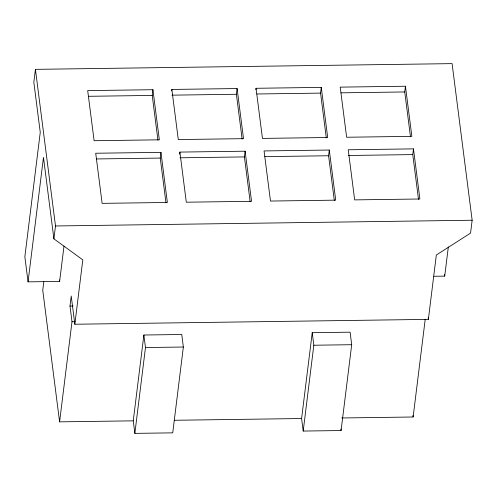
<?xml version="1.0" encoding="UTF-8"?>
<svg xmlns="http://www.w3.org/2000/svg" width="497" height="497" viewBox="0 0 497 497"><rect width="100%" height="100%" fill="white"/><g stroke="black" fill="none" stroke-linecap="round" stroke-linejoin="round"><path stroke-width="0.75" d="M133.252 420.841L134.855 433.372L172.732 432.85L183.356 347.024L181.753 334.493L143.875 335.015L133.252 420.841L59.597 421.854L71.997 321.721L69.99 306.059L71.226 296.044L74.836 324.237L428.364 319.378L436.335 255.004L470.553 233.112L472.15 220.239L452.09 63.628L35.43 69.356L33.833 82.229L40.257 132.345L24.85 256.8L28.062 281.855L59.628 281.42L64.001 246.065M28.062 281.855L43.469 157.4L53.9 238.84L82.806 259.863L74.836 324.237M43.792 281.83L42.748 290.304L59.597 421.854M53.9 238.84L55.49 225.967L35.43 69.356M157.953 140.229L152.219 95.424L152.927 89.702L87.689 90.603L94.113 140.719L159.344 139.819L152.927 89.702M165.979 202.869L160.239 158.071L160.947 152.349L95.716 153.244L102.133 203.36L167.371 202.465L160.947 152.349M171.689 90.876L171.863 89.441L237.1 88.547L243.518 138.663L178.286 139.558L171.863 89.441M134.855 433.372L145.478 347.54L143.875 335.015M179.622 154.232L179.889 152.088L245.12 151.194L251.544 201.304L186.307 202.204L179.889 152.088M242.126 139.067L236.392 94.268L237.1 88.547M250.153 201.714L244.412 156.915L245.12 151.194M255.862 89.715L256.036 88.286L321.273 87.391L327.691 137.507L262.459 138.402L256.036 88.286M326.299 137.911L320.565 93.113L321.273 87.391M334.326 200.558L328.585 155.754L329.294 150.032L264.062 150.933L270.48 201.049L335.717 200.148L329.294 150.032M301.598 418.53L312.222 332.698L350.099 332.176L351.702 344.707L341.079 430.539L303.201 431.061L301.598 418.53L174.217 420.282M303.201 431.061L313.824 345.229L312.222 332.698M410.479 136.756L404.738 91.957L405.446 86.236L340.209 87.13L346.633 137.247L411.864 136.346L405.446 86.236M418.499 199.396L412.758 154.598L413.467 148.876L348.235 149.771L354.653 199.887L419.89 198.993L413.467 148.876M341.799 417.977L413.125 416.995L425.233 319.173M433.937 276.276L444.716 276.127L448.331 246.934M88.516 96.3L152.219 95.424M171.925 95.157L236.392 94.268M256.862 93.989L320.565 93.113M341.035 92.833L404.738 91.957M96.542 158.947L160.239 158.071M179.945 157.797L244.412 156.915M264.889 156.63L328.585 155.754M348.291 155.486L412.758 154.598M55.49 225.967L472.15 220.239M69.99 306.059L73.09 306.015M71.997 321.721L75.097 321.677M145.478 347.54L183.356 347.024M313.824 345.229L351.702 344.707M444.523 274.611L444.716 276.127M428.172 317.85L428.364 319.378M412.926 415.455L413.125 416.995M340.892 429.06L341.079 430.539M59.429 279.904L59.628 281.42"/></g></svg>
